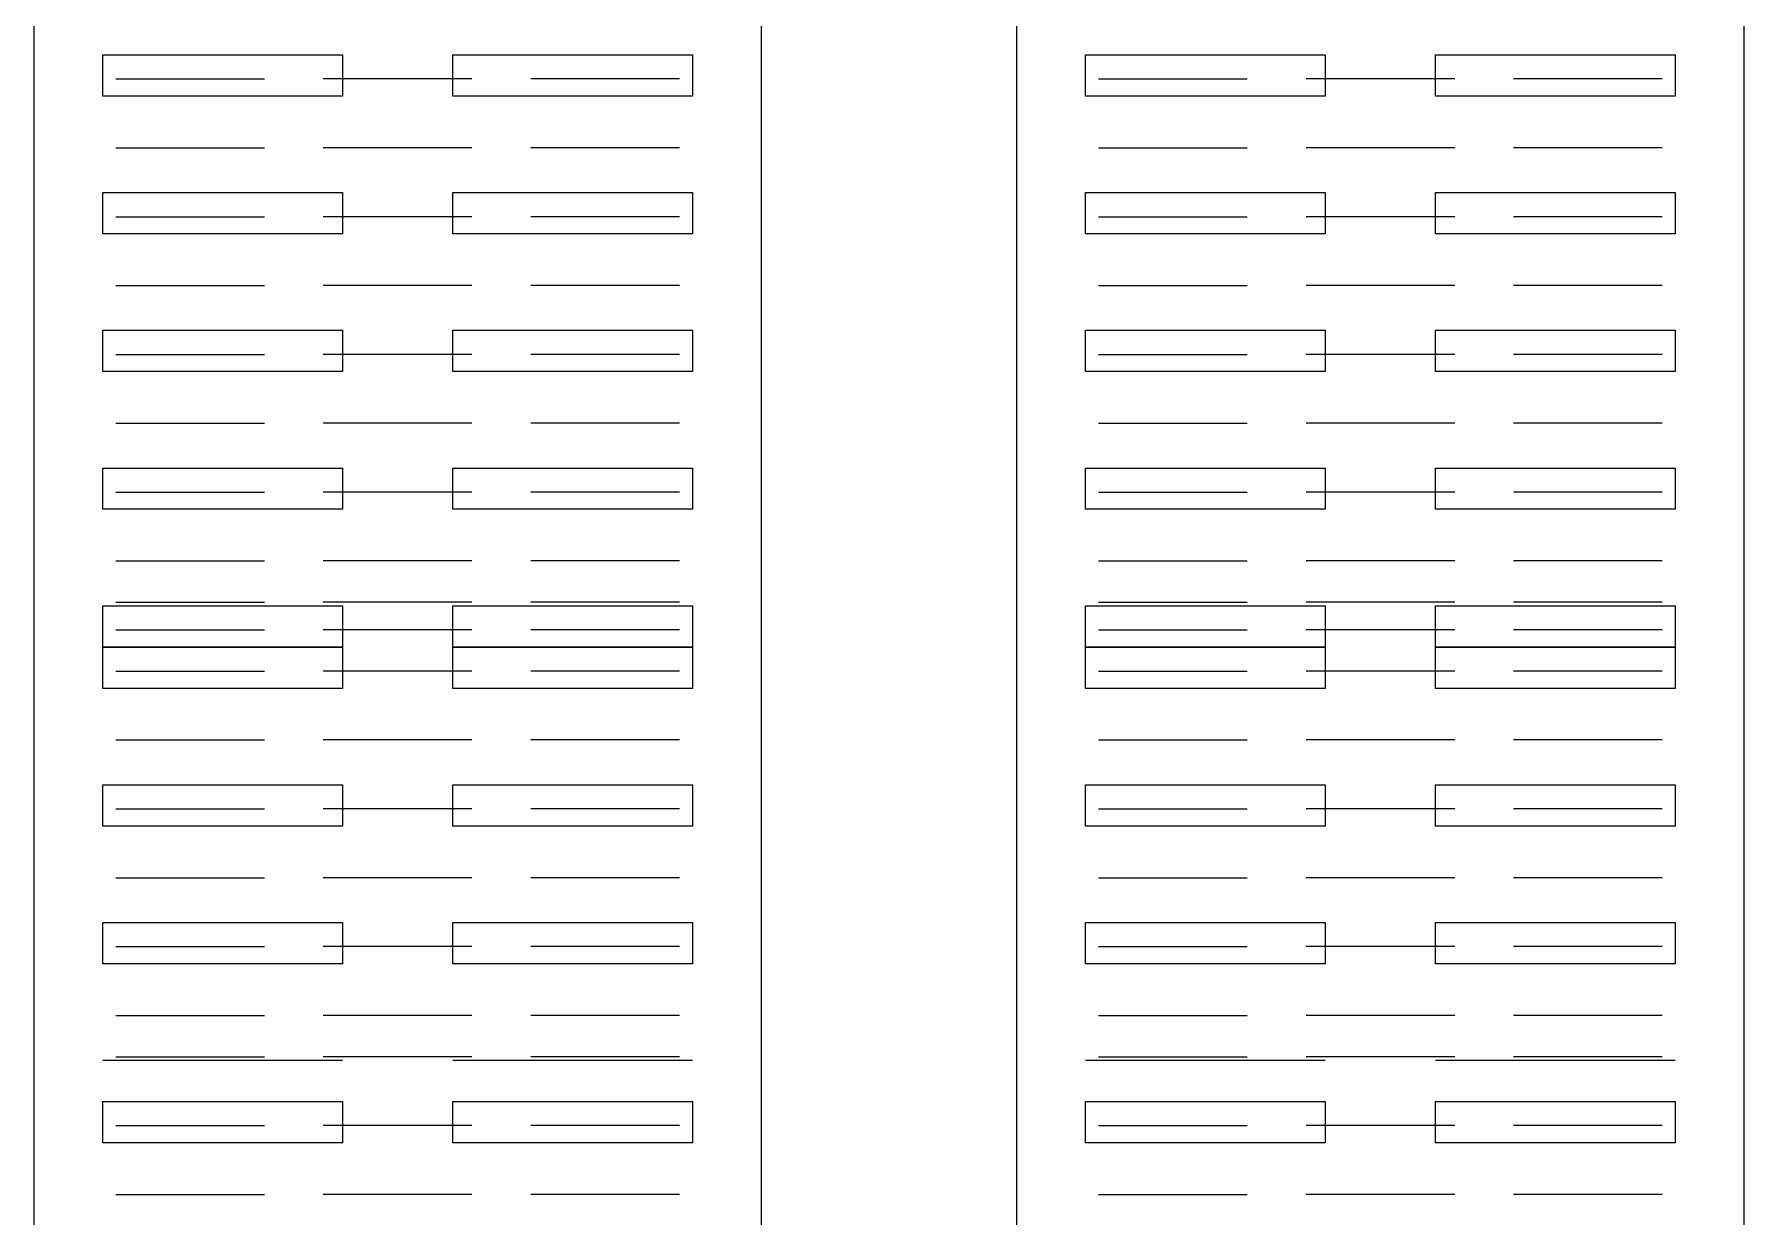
# Model space of a CAD drawing. Header units: millimetres. Extents: x 7703 to 14147, y -5820 to 95.
# Drawn here: x 12397.4 to 12521.6, y -3275.3 to -3189.4 of the extents above; entities that cross this region are included whole.
import ezdxf

# ---------------------------------------------------------------- set-up
doc = ezdxf.new("R2010")
doc.units = ezdxf.units.MM
doc.linetypes.add('CONTINUA', pattern=[0])
for name, color, linetype in [('200-2D', 23, 'Continuous'), ('200-3D', 23, 'Continuous'), ('204-2D', 7, 'CONTINUA'), ('Kıtc-002 Çizgi', 7, 'Continuous'), ('NASC-3D', 4, 'Continuous')]:
    doc.layers.add(name, color=color, linetype=linetype)

# ---------------------------------------------------------------- blocks, each defined once
blk = doc.blocks.new('A$C6BF73351')
at = {"layer": '200-2D', "color": 31}
for p, q in [((3.6, 2.5), (3.6, 221)), ((3.6, 2.5), (3.6, 221)), ((3.6, 2.5, 48), (3.6, 221, 48)), ((3.6, 2.5, 96), (3.6, 221, 96)), ((3.6, 2.5, 144), (3.6, 221, 144)), ((56.4, 221), (56.4, 2.5)), ((56.4, 221), (56.4, 2.5)), ((56.4, 221, 48), (56.4, 2.5, 48)), ((56.4, 221, 96), (56.4, 2.5, 96)), ((56.4, 221, 144), (56.4, 2.5, 144))]:
    blk.add_line(p, q, dxfattribs=at)
at = {"layer": '200-3D', "color": 31}
for p, q in [((3.6, 2.5, 17), (3.6, 221, 17)), ((3.6, 2.5, 17), (3.6, 221, 17)), ((3.6, 2.5, 65), (3.6, 221, 65)), ((3.6, 2.5, 113), (3.6, 221, 113)), ((3.6, 2.5, 161), (3.6, 221, 161)), ((56.4, 221, 17), (56.4, 2.5, 17)), ((56.4, 221, 17), (56.4, 2.5, 17)), ((56.4, 221, 65), (56.4, 2.5, 65)), ((56.4, 221, 113), (56.4, 2.5, 113)), ((56.4, 221, 161), (56.4, 2.5, 161)), ((8.59, 128.75, 21), (26, 128.75, 21)), ((8.59, 125.75, 21), (8.59, 128.75, 21)), ((8.59, 128.75, 21), (26, 128.75, 21)), ((8.59, 125.75, 21), (8.59, 128.75, 21)), ((8.59, 128.75, 69), (26, 128.75, 69)), ((8.59, 125.75, 69), (8.59, 128.75, 69)), ((8.59, 128.75, 117), (26, 128.75, 117)), ((8.59, 125.75, 117), (8.59, 128.75, 117)), ((8.59, 128.75, 165), (26, 128.75, 165)), ((8.59, 125.75, 165), (8.59, 128.75, 165)), ((26, 128.75, 21), (26, 125.75, 21)), ((26, 128.75, 21), (26, 125.75, 21)), ((26, 128.75, 69), (26, 125.75, 69)), ((26, 128.75, 117), (26, 125.75, 117)), ((26, 128.75, 165), (26, 125.75, 165)), ((34, 128.75, 21), (51.41, 128.75, 21)), ((34, 125.75, 21), (34, 128.75, 21)), ((34, 128.75, 21), (51.41, 128.75, 21)), ((34, 125.75, 21), (34, 128.75, 21)), ((34, 128.75, 69), (51.41, 128.75, 69)), ((34, 125.75, 69), (34, 128.75, 69)), ((34, 128.75, 117), (51.41, 128.75, 117)), ((34, 125.75, 117), (34, 128.75, 117)), ((34, 128.75, 165), (51.41, 128.75, 165)), ((34, 125.75, 165), (34, 128.75, 165)), ((51.41, 128.75, 21), (51.41, 125.75, 21)), ((51.41, 128.75, 21), (51.41, 125.75, 21)), ((51.41, 128.75, 69), (51.41, 125.75, 69)), ((51.41, 128.75, 117), (51.41, 125.75, 117)), ((51.41, 128.75, 165), (51.41, 125.75, 165)), ((26, 125.75, 21), (8.59, 125.75, 21)), ((26, 125.75, 21), (8.59, 125.75, 21)), ((26, 125.75, 69), (8.59, 125.75, 69)), ((26, 125.75, 117), (8.59, 125.75, 117)), ((26, 125.75, 165), (8.59, 125.75, 165)), ((51.41, 125.75, 21), (34, 125.75, 21)), ((51.41, 125.75, 21), (34, 125.75, 21)), ((51.41, 125.75, 69), (34, 125.75, 69)), ((51.41, 125.75, 117), (34, 125.75, 117)), ((51.41, 125.75, 165), (34, 125.75, 165)), ((8.59, 118.75, 21), (26, 118.75, 21)), ((8.59, 115.75, 21), (8.59, 118.75, 21)), ((8.59, 118.75, 21), (26, 118.75, 21)), ((8.59, 115.75, 21), (8.59, 118.75, 21)), ((8.59, 118.75, 69), (26, 118.75, 69)), ((8.59, 115.75, 69), (8.59, 118.75, 69)), ((8.59, 118.75, 117), (26, 118.75, 117)), ((8.59, 115.75, 117), (8.59, 118.75, 117)), ((8.59, 118.75, 165), (26, 118.75, 165)), ((8.59, 115.75, 165), (8.59, 118.75, 165)), ((26, 118.75, 21), (26, 115.75, 21)), ((26, 118.75, 21), (26, 115.75, 21)), ((26, 118.75, 69), (26, 115.75, 69)), ((26, 118.75, 117), (26, 115.75, 117)), ((26, 118.75, 165), (26, 115.75, 165)), ((34, 118.75, 21), (51.41, 118.75, 21)), ((34, 115.75, 21), (34, 118.75, 21)), ((34, 118.75, 21), (51.41, 118.75, 21)), ((34, 115.75, 21), (34, 118.75, 21)), ((34, 118.75, 69), (51.41, 118.75, 69)), ((34, 115.75, 69), (34, 118.75, 69)), ((34, 118.75, 117), (51.41, 118.75, 117)), ((34, 115.75, 117), (34, 118.75, 117)), ((34, 118.75, 165), (51.41, 118.75, 165)), ((34, 115.75, 165), (34, 118.75, 165)), ((51.41, 118.75, 21), (51.41, 115.75, 21)), ((51.41, 118.75, 21), (51.41, 115.75, 21)), ((51.41, 118.75, 69), (51.41, 115.75, 69)), ((51.41, 118.75, 117), (51.41, 115.75, 117)), ((51.41, 118.75, 165), (51.41, 115.75, 165)), ((26, 115.75, 21), (8.59, 115.75, 21)), ((26, 115.75, 21), (8.59, 115.75, 21)), ((26, 115.75, 69), (8.59, 115.75, 69)), ((26, 115.75, 117), (8.59, 115.75, 117)), ((26, 115.75, 165), (8.59, 115.75, 165)), ((51.41, 115.75, 21), (34, 115.75, 21)), ((51.41, 115.75, 21), (34, 115.75, 21)), ((51.41, 115.75, 69), (34, 115.75, 69)), ((51.41, 115.75, 117), (34, 115.75, 117)), ((51.41, 115.75, 165), (34, 115.75, 165)), ((8.59, 108.75, 21), (26, 108.75, 21)), ((8.59, 105.75, 21), (8.59, 108.75, 21)), ((8.59, 108.75, 21), (26, 108.75, 21)), ((8.59, 105.75, 21), (8.59, 108.75, 21)), ((8.59, 108.75, 69), (26, 108.75, 69)), ((8.59, 105.75, 69), (8.59, 108.75, 69)), ((8.59, 108.75, 117), (26, 108.75, 117)), ((8.59, 105.75, 117), (8.59, 108.75, 117)), ((8.59, 108.75, 165), (26, 108.75, 165)), ((8.59, 105.75, 165), (8.59, 108.75, 165)), ((26, 108.75, 21), (26, 105.75, 21)), ((26, 108.75, 21), (26, 105.75, 21)), ((26, 108.75, 69), (26, 105.75, 69)), ((26, 108.75, 117), (26, 105.75, 117)), ((26, 108.75, 165), (26, 105.75, 165)), ((34, 108.75, 21), (51.41, 108.75, 21)), ((34, 105.75, 21), (34, 108.75, 21)), ((34, 108.75, 21), (51.41, 108.75, 21)), ((34, 105.75, 21), (34, 108.75, 21)), ((34, 108.75, 69), (51.41, 108.75, 69)), ((34, 105.75, 69), (34, 108.75, 69)), ((34, 108.75, 117), (51.41, 108.75, 117)), ((34, 105.75, 117), (34, 108.75, 117)), ((34, 108.75, 165), (51.41, 108.75, 165)), ((34, 105.75, 165), (34, 108.75, 165)), ((51.41, 108.75, 21), (51.41, 105.75, 21)), ((51.41, 108.75, 21), (51.41, 105.75, 21)), ((51.41, 108.75, 69), (51.41, 105.75, 69)), ((51.41, 108.75, 117), (51.41, 105.75, 117)), ((51.41, 108.75, 165), (51.41, 105.75, 165)), ((26, 105.75, 21), (8.59, 105.75, 21)), ((26, 105.75, 21), (8.59, 105.75, 21)), ((26, 105.75, 69), (8.59, 105.75, 69)), ((26, 105.75, 117), (8.59, 105.75, 117)), ((26, 105.75, 165), (8.59, 105.75, 165)), ((51.41, 105.75, 21), (34, 105.75, 21)), ((51.41, 105.75, 21), (34, 105.75, 21)), ((51.41, 105.75, 69), (34, 105.75, 69)), ((51.41, 105.75, 117), (34, 105.75, 117)), ((51.41, 105.75, 165), (34, 105.75, 165)), ((8.59, 98.75, 21), (26, 98.75, 21)), ((8.59, 95.75, 21), (8.59, 98.75, 21)), ((8.59, 98.75, 21), (26, 98.75, 21)), ((8.59, 95.75, 21), (8.59, 98.75, 21)), ((8.59, 98.75, 69), (26, 98.75, 69)), ((8.59, 95.75, 69), (8.59, 98.75, 69)), ((8.59, 98.75, 117), (26, 98.75, 117)), ((8.59, 95.75, 117), (8.59, 98.75, 117)), ((8.59, 98.75, 165), (26, 98.75, 165)), ((8.59, 95.75, 165), (8.59, 98.75, 165)), ((26, 98.75, 21), (26, 95.75, 21)), ((26, 98.75, 21), (26, 95.75, 21)), ((26, 98.75, 69), (26, 95.75, 69)), ((26, 98.75, 117), (26, 95.75, 117)), ((26, 98.75, 165), (26, 95.75, 165)), ((34, 98.75, 21), (51.41, 98.75, 21)), ((34, 95.75, 21), (34, 98.75, 21)), ((34, 98.75, 21), (51.41, 98.75, 21)), ((34, 95.75, 21), (34, 98.75, 21)), ((34, 98.75, 69), (51.41, 98.75, 69)), ((34, 95.75, 69), (34, 98.75, 69)), ((34, 98.75, 117), (51.41, 98.75, 117)), ((34, 95.75, 117), (34, 98.75, 117)), ((34, 98.75, 165), (51.41, 98.75, 165)), ((34, 95.75, 165), (34, 98.75, 165)), ((51.41, 98.75, 21), (51.41, 95.75, 21)), ((51.41, 98.75, 21), (51.41, 95.75, 21)), ((51.41, 98.75, 69), (51.41, 95.75, 69)), ((51.41, 98.75, 117), (51.41, 95.75, 117)), ((51.41, 98.75, 165), (51.41, 95.75, 165)), ((26, 95.75, 21), (8.59, 95.75, 21)), ((26, 95.75, 21), (8.59, 95.75, 21)), ((26, 95.75, 69), (8.59, 95.75, 69)), ((26, 95.75, 117), (8.59, 95.75, 117)), ((26, 95.75, 165), (8.59, 95.75, 165)), ((51.41, 95.75, 21), (34, 95.75, 21)), ((51.41, 95.75, 21), (34, 95.75, 21)), ((51.41, 95.75, 69), (34, 95.75, 69)), ((51.41, 95.75, 117), (34, 95.75, 117)), ((51.41, 95.75, 165), (34, 95.75, 165)), ((8.59, 88.75, 21), (26, 88.75, 21)), ((8.59, 85.75, 21), (8.59, 88.75, 21)), ((8.59, 88.75, 21), (26, 88.75, 21)), ((8.59, 85.75, 21), (8.59, 88.75, 21)), ((8.59, 88.75, 69), (26, 88.75, 69)), ((8.59, 85.75, 69), (8.59, 88.75, 69)), ((8.59, 88.75, 117), (26, 88.75, 117)), ((8.59, 85.75, 117), (8.59, 88.75, 117)), ((8.59, 88.75, 165), (26, 88.75, 165)), ((8.59, 85.75, 165), (8.59, 88.75, 165)), ((26, 88.75, 21), (26, 85.75, 21)), ((26, 88.75, 21), (26, 85.75, 21)), ((26, 88.75, 69), (26, 85.75, 69)), ((26, 88.75, 117), (26, 85.75, 117)), ((26, 88.75, 165), (26, 85.75, 165)), ((34, 88.75, 21), (51.41, 88.75, 21)), ((34, 85.75, 21), (34, 88.75, 21)), ((34, 88.75, 21), (51.41, 88.75, 21)), ((34, 85.75, 21), (34, 88.75, 21)), ((34, 88.75, 69), (51.41, 88.75, 69)), ((34, 85.75, 69), (34, 88.75, 69)), ((34, 88.75, 117), (51.41, 88.75, 117)), ((34, 85.75, 117), (34, 88.75, 117)), ((34, 88.75, 165), (51.41, 88.75, 165)), ((34, 85.75, 165), (34, 88.75, 165)), ((51.41, 88.75, 21), (51.41, 85.75, 21)), ((51.41, 88.75, 21), (51.41, 85.75, 21)), ((51.41, 88.75, 69), (51.41, 85.75, 69)), ((51.41, 88.75, 117), (51.41, 85.75, 117)), ((51.41, 88.75, 165), (51.41, 85.75, 165)), ((8.59, 85.75, 21), (26, 85.75, 21)), ((8.59, 82.75, 21), (8.59, 85.75, 21)), ((8.59, 85.75, 21), (26, 85.75, 21)), ((8.59, 82.75, 21), (8.59, 85.75, 21)), ((8.59, 85.75, 69), (26, 85.75, 69)), ((8.59, 82.75, 69), (8.59, 85.75, 69)), ((8.59, 85.75, 117), (26, 85.75, 117)), ((8.59, 82.75, 117), (8.59, 85.75, 117)), ((8.59, 85.75, 165), (26, 85.75, 165)), ((8.59, 82.75, 165), (8.59, 85.75, 165)), ((26, 85.75, 21), (8.59, 85.75, 21)), ((26, 85.75, 21), (8.59, 85.75, 21)), ((26, 85.75, 69), (8.59, 85.75, 69)), ((26, 85.75, 117), (8.59, 85.75, 117)), ((26, 85.75, 165), (8.59, 85.75, 165)), ((26, 85.75, 21), (26, 82.75, 21)), ((26, 85.75, 21), (26, 82.75, 21)), ((26, 85.75, 69), (26, 82.75, 69)), ((26, 85.75, 117), (26, 82.75, 117)), ((26, 85.75, 165), (26, 82.75, 165)), ((34, 85.75, 21), (51.41, 85.75, 21)), ((34, 82.75, 21), (34, 85.75, 21)), ((34, 85.75, 21), (51.41, 85.75, 21)), ((34, 82.75, 21), (34, 85.75, 21)), ((34, 85.75, 69), (51.41, 85.75, 69)), ((34, 82.75, 69), (34, 85.75, 69)), ((34, 85.75, 117), (51.41, 85.75, 117)), ((34, 82.75, 117), (34, 85.75, 117)), ((34, 85.75, 165), (51.41, 85.75, 165)), ((34, 82.75, 165), (34, 85.75, 165)), ((51.41, 85.75, 21), (34, 85.75, 21)), ((51.41, 85.75, 21), (34, 85.75, 21)), ((51.41, 85.75, 69), (34, 85.75, 69)), ((51.41, 85.75, 117), (34, 85.75, 117)), ((51.41, 85.75, 165), (34, 85.75, 165)), ((51.41, 85.75, 21), (51.41, 82.75, 21)), ((51.41, 85.75, 21), (51.41, 82.75, 21)), ((51.41, 85.75, 69), (51.41, 82.75, 69)), ((51.41, 85.75, 117), (51.41, 82.75, 117)), ((51.41, 85.75, 165), (51.41, 82.75, 165)), ((26, 82.75, 21), (8.59, 82.75, 21)), ((26, 82.75, 21), (8.59, 82.75, 21)), ((26, 82.75, 69), (8.59, 82.75, 69)), ((26, 82.75, 117), (8.59, 82.75, 117)), ((26, 82.75, 165), (8.59, 82.75, 165)), ((51.41, 82.75, 21), (34, 82.75, 21)), ((51.41, 82.75, 21), (34, 82.75, 21)), ((51.41, 82.75, 69), (34, 82.75, 69)), ((51.41, 82.75, 117), (34, 82.75, 117)), ((51.41, 82.75, 165), (34, 82.75, 165)), ((8.59, 75.75, 21), (26, 75.75, 21)), ((8.59, 72.75, 21), (8.59, 75.75, 21)), ((8.59, 75.75, 21), (26, 75.75, 21)), ((8.59, 72.75, 21), (8.59, 75.75, 21)), ((8.59, 75.75, 69), (26, 75.75, 69)), ((8.59, 72.75, 69), (8.59, 75.75, 69)), ((8.59, 75.75, 117), (26, 75.75, 117)), ((8.59, 72.75, 117), (8.59, 75.75, 117)), ((8.59, 75.75, 165), (26, 75.75, 165)), ((8.59, 72.75, 165), (8.59, 75.75, 165)), ((26, 75.75, 21), (26, 72.75, 21)), ((26, 75.75, 21), (26, 72.75, 21)), ((26, 75.75, 69), (26, 72.75, 69)), ((26, 75.75, 117), (26, 72.75, 117)), ((26, 75.75, 165), (26, 72.75, 165)), ((34, 75.75, 21), (51.41, 75.75, 21)), ((34, 72.75, 21), (34, 75.75, 21)), ((34, 75.75, 21), (51.41, 75.75, 21)), ((34, 72.75, 21), (34, 75.75, 21)), ((34, 75.75, 69), (51.41, 75.75, 69)), ((34, 72.75, 69), (34, 75.75, 69)), ((34, 75.75, 117), (51.41, 75.75, 117)), ((34, 72.75, 117), (34, 75.75, 117)), ((34, 75.75, 165), (51.41, 75.75, 165)), ((34, 72.75, 165), (34, 75.75, 165)), ((51.41, 75.75, 21), (51.41, 72.75, 21)), ((51.41, 75.75, 21), (51.41, 72.75, 21)), ((51.41, 75.75, 69), (51.41, 72.75, 69)), ((51.41, 75.75, 117), (51.41, 72.75, 117)), ((51.41, 75.75, 165), (51.41, 72.75, 165)), ((26, 72.75, 21), (8.59, 72.75, 21)), ((26, 72.75, 21), (8.59, 72.75, 21)), ((26, 72.75, 69), (8.59, 72.75, 69)), ((26, 72.75, 117), (8.59, 72.75, 117)), ((26, 72.75, 165), (8.59, 72.75, 165)), ((51.41, 72.75, 21), (34, 72.75, 21)), ((51.41, 72.75, 21), (34, 72.75, 21)), ((51.41, 72.75, 69), (34, 72.75, 69)), ((51.41, 72.75, 117), (34, 72.75, 117)), ((51.41, 72.75, 165), (34, 72.75, 165)), ((8.59, 65.75, 21), (26, 65.75, 21)), ((8.59, 62.75, 21), (8.59, 65.75, 21)), ((8.59, 65.75, 21), (26, 65.75, 21)), ((8.59, 62.75, 21), (8.59, 65.75, 21)), ((8.59, 65.75, 69), (26, 65.75, 69)), ((8.59, 62.75, 69), (8.59, 65.75, 69)), ((8.59, 65.75, 117), (26, 65.75, 117)), ((8.59, 62.75, 117), (8.59, 65.75, 117)), ((8.59, 65.75, 165), (26, 65.75, 165)), ((8.59, 62.75, 165), (8.59, 65.75, 165)), ((26, 65.75, 21), (26, 62.75, 21)), ((26, 65.75, 21), (26, 62.75, 21)), ((26, 65.75, 69), (26, 62.75, 69)), ((26, 65.75, 117), (26, 62.75, 117)), ((26, 65.75, 165), (26, 62.75, 165)), ((34, 65.75, 21), (51.41, 65.75, 21)), ((34, 62.75, 21), (34, 65.75, 21)), ((34, 65.75, 21), (51.41, 65.75, 21)), ((34, 62.75, 21), (34, 65.75, 21)), ((34, 65.75, 69), (51.41, 65.75, 69)), ((34, 62.75, 69), (34, 65.75, 69)), ((34, 65.75, 117), (51.41, 65.75, 117)), ((34, 62.75, 117), (34, 65.75, 117)), ((34, 65.75, 165), (51.41, 65.75, 165)), ((34, 62.75, 165), (34, 65.75, 165)), ((51.41, 65.75, 21), (51.41, 62.75, 21)), ((51.41, 65.75, 21), (51.41, 62.75, 21)), ((51.41, 65.75, 69), (51.41, 62.75, 69)), ((51.41, 65.75, 117), (51.41, 62.75, 117)), ((51.41, 65.75, 165), (51.41, 62.75, 165)), ((26, 62.75, 21), (8.59, 62.75, 21)), ((26, 62.75, 21), (8.59, 62.75, 21)), ((26, 62.75, 69), (8.59, 62.75, 69)), ((26, 62.75, 117), (8.59, 62.75, 117)), ((26, 62.75, 165), (8.59, 62.75, 165)), ((51.41, 62.75, 21), (34, 62.75, 21)), ((51.41, 62.75, 21), (34, 62.75, 21)), ((51.41, 62.75, 69), (34, 62.75, 69)), ((51.41, 62.75, 117), (34, 62.75, 117)), ((51.41, 62.75, 165), (34, 62.75, 165)), ((8.59, 55.75, 21), (26, 55.75, 21)), ((8.59, 55.75, 21), (26, 55.75, 21)), ((8.59, 55.75, 69), (26, 55.75, 69)), ((8.59, 55.75, 117), (26, 55.75, 117)), ((8.59, 55.75, 165), (26, 55.75, 165)), ((34, 55.75, 21), (51.41, 55.75, 21)), ((34, 55.75, 21), (51.41, 55.75, 21)), ((34, 55.75, 69), (51.41, 55.75, 69)), ((34, 55.75, 117), (51.41, 55.75, 117)), ((34, 55.75, 165), (51.41, 55.75, 165)), ((8.59, 52.75, 21), (26, 52.75, 21)), ((8.59, 49.75, 21), (8.59, 52.75, 21)), ((8.59, 52.75, 21), (26, 52.75, 21)), ((8.59, 49.75, 21), (8.59, 52.75, 21)), ((8.59, 52.75, 69), (26, 52.75, 69)), ((8.59, 49.75, 69), (8.59, 52.75, 69)), ((8.59, 52.75, 117), (26, 52.75, 117)), ((8.59, 49.75, 117), (8.59, 52.75, 117)), ((8.59, 52.75, 165), (26, 52.75, 165)), ((8.59, 49.75, 165), (8.59, 52.75, 165)), ((26, 52.75, 21), (26, 49.75, 21)), ((26, 52.75, 21), (26, 49.75, 21)), ((26, 52.75, 69), (26, 49.75, 69)), ((26, 52.75, 117), (26, 49.75, 117)), ((26, 52.75, 165), (26, 49.75, 165)), ((34, 52.75, 21), (51.41, 52.75, 21)), ((34, 49.75, 21), (34, 52.75, 21)), ((34, 52.75, 21), (51.41, 52.75, 21)), ((34, 49.75, 21), (34, 52.75, 21)), ((34, 52.75, 69), (51.41, 52.75, 69)), ((34, 49.75, 69), (34, 52.75, 69)), ((34, 52.75, 117), (51.41, 52.75, 117)), ((34, 49.75, 117), (34, 52.75, 117)), ((34, 52.75, 165), (51.41, 52.75, 165)), ((34, 49.75, 165), (34, 52.75, 165)), ((51.41, 52.75, 21), (51.41, 49.75, 21)), ((51.41, 52.75, 21), (51.41, 49.75, 21)), ((51.41, 52.75, 69), (51.41, 49.75, 69)), ((51.41, 52.75, 117), (51.41, 49.75, 117)), ((51.41, 52.75, 165), (51.41, 49.75, 165)), ((26, 49.75, 21), (8.59, 49.75, 21)), ((26, 49.75, 21), (8.59, 49.75, 21)), ((26, 49.75, 69), (8.59, 49.75, 69)), ((26, 49.75, 117), (8.59, 49.75, 117)), ((26, 49.75, 165), (8.59, 49.75, 165)), ((51.41, 49.75, 21), (34, 49.75, 21)), ((51.41, 49.75, 21), (34, 49.75, 21)), ((51.41, 49.75, 69), (34, 49.75, 69)), ((51.41, 49.75, 117), (34, 49.75, 117)), ((51.41, 49.75, 165), (34, 49.75, 165))]:
    blk.add_line(p, q, dxfattribs=at)
at = {"layer": '204-2D', "color": 31}
for p, q in [((9.53, 127), (20.33, 127)), ((9.53, 127), (20.33, 127)), ((9.53, 127, 48), (20.33, 127, 48)), ((9.53, 127, 96), (20.33, 127, 96)), ((9.53, 127, 144), (20.33, 127, 144)), ((35.4, 127), (24.6, 127)), ((35.4, 127), (24.6, 127)), ((35.4, 127, 48), (24.6, 127, 48)), ((35.4, 127, 96), (24.6, 127, 96)), ((35.4, 127, 144), (24.6, 127, 144)), ((50.47, 127), (39.67, 127)), ((50.47, 127), (39.67, 127)), ((50.47, 127, 48), (39.67, 127, 48)), ((50.47, 127, 96), (39.67, 127, 96)), ((50.47, 127, 144), (39.67, 127, 144)), ((9.53, 122), (20.33, 122)), ((9.53, 122), (20.33, 122)), ((9.53, 122, 48), (20.33, 122, 48)), ((9.53, 122, 96), (20.33, 122, 96)), ((9.53, 122, 144), (20.33, 122, 144)), ((35.4, 122), (24.6, 122)), ((35.4, 122), (24.6, 122)), ((35.4, 122, 48), (24.6, 122, 48)), ((35.4, 122, 96), (24.6, 122, 96)), ((35.4, 122, 144), (24.6, 122, 144)), ((50.47, 122), (39.67, 122)), ((50.47, 122), (39.67, 122)), ((50.47, 122, 48), (39.67, 122, 48)), ((50.47, 122, 96), (39.67, 122, 96)), ((50.47, 122, 144), (39.67, 122, 144)), ((9.53, 117), (20.33, 117)), ((9.53, 117), (20.33, 117)), ((9.53, 117, 48), (20.33, 117, 48)), ((9.53, 117, 96), (20.33, 117, 96)), ((9.53, 117, 144), (20.33, 117, 144)), ((35.4, 117), (24.6, 117)), ((35.4, 117), (24.6, 117)), ((35.4, 117, 48), (24.6, 117, 48)), ((35.4, 117, 96), (24.6, 117, 96)), ((35.4, 117, 144), (24.6, 117, 144)), ((50.47, 117), (39.67, 117)), ((50.47, 117), (39.67, 117)), ((50.47, 117, 48), (39.67, 117, 48)), ((50.47, 117, 96), (39.67, 117, 96)), ((50.47, 117, 144), (39.67, 117, 144)), ((9.53, 112), (20.33, 112)), ((9.53, 112), (20.33, 112)), ((9.53, 112, 48), (20.33, 112, 48)), ((9.53, 112, 96), (20.33, 112, 96)), ((9.53, 112, 144), (20.33, 112, 144)), ((35.4, 112), (24.6, 112)), ((35.4, 112), (24.6, 112)), ((35.4, 112, 48), (24.6, 112, 48)), ((35.4, 112, 96), (24.6, 112, 96)), ((35.4, 112, 144), (24.6, 112, 144)), ((50.47, 112), (39.67, 112)), ((50.47, 112), (39.67, 112)), ((50.47, 112, 48), (39.67, 112, 48)), ((50.47, 112, 96), (39.67, 112, 96)), ((50.47, 112, 144), (39.67, 112, 144)), ((9.53, 107), (20.33, 107)), ((9.53, 107), (20.33, 107)), ((9.53, 107, 48), (20.33, 107, 48)), ((9.53, 107, 96), (20.33, 107, 96)), ((9.53, 107, 144), (20.33, 107, 144)), ((35.4, 107), (24.6, 107)), ((35.4, 107), (24.6, 107)), ((35.4, 107, 48), (24.6, 107, 48)), ((35.4, 107, 96), (24.6, 107, 96)), ((35.4, 107, 144), (24.6, 107, 144)), ((50.47, 107), (39.67, 107)), ((50.47, 107), (39.67, 107)), ((50.47, 107, 48), (39.67, 107, 48)), ((50.47, 107, 96), (39.67, 107, 96)), ((50.47, 107, 144), (39.67, 107, 144)), ((9.53, 102), (20.33, 102)), ((9.53, 102), (20.33, 102)), ((9.53, 102, 48), (20.33, 102, 48)), ((9.53, 102, 96), (20.33, 102, 96)), ((9.53, 102, 144), (20.33, 102, 144)), ((35.4, 102), (24.6, 102)), ((35.4, 102), (24.6, 102)), ((35.4, 102, 48), (24.6, 102, 48)), ((35.4, 102, 96), (24.6, 102, 96)), ((35.4, 102, 144), (24.6, 102, 144)), ((50.47, 102), (39.67, 102)), ((50.47, 102), (39.67, 102)), ((50.47, 102, 48), (39.67, 102, 48)), ((50.47, 102, 96), (39.67, 102, 96)), ((50.47, 102, 144), (39.67, 102, 144)), ((9.53, 97), (20.33, 97)), ((9.53, 97), (20.33, 97)), ((9.53, 97, 48), (20.33, 97, 48)), ((9.53, 97, 96), (20.33, 97, 96)), ((9.53, 97, 144), (20.33, 97, 144)), ((35.4, 97), (24.6, 97)), ((35.4, 97), (24.6, 97)), ((35.4, 97, 48), (24.6, 97, 48)), ((35.4, 97, 96), (24.6, 97, 96)), ((35.4, 97, 144), (24.6, 97, 144)), ((50.47, 97), (39.67, 97)), ((50.47, 97), (39.67, 97)), ((50.47, 97, 48), (39.67, 97, 48)), ((50.47, 97, 96), (39.67, 97, 96)), ((50.47, 97, 144), (39.67, 97, 144)), ((9.53, 92), (20.33, 92)), ((9.53, 92), (20.33, 92)), ((9.53, 92, 48), (20.33, 92, 48)), ((9.53, 92, 96), (20.33, 92, 96)), ((9.53, 92, 144), (20.33, 92, 144)), ((35.4, 92), (24.6, 92)), ((35.4, 92), (24.6, 92)), ((35.4, 92, 48), (24.6, 92, 48)), ((35.4, 92, 96), (24.6, 92, 96)), ((35.4, 92, 144), (24.6, 92, 144)), ((50.47, 92), (39.67, 92)), ((50.47, 92), (39.67, 92)), ((50.47, 92, 48), (39.67, 92, 48)), ((50.47, 92, 96), (39.67, 92, 96)), ((50.47, 92, 144), (39.67, 92, 144)), ((9.53, 89), (20.33, 89)), ((9.53, 89), (20.33, 89)), ((9.53, 89, 48), (20.33, 89, 48)), ((9.53, 89, 96), (20.33, 89, 96)), ((9.53, 89, 144), (20.33, 89, 144)), ((35.4, 89), (24.6, 89)), ((35.4, 89), (24.6, 89)), ((35.4, 89, 48), (24.6, 89, 48)), ((35.4, 89, 96), (24.6, 89, 96)), ((35.4, 89, 144), (24.6, 89, 144)), ((50.47, 89), (39.67, 89)), ((50.47, 89), (39.67, 89)), ((50.47, 89, 48), (39.67, 89, 48)), ((50.47, 89, 96), (39.67, 89, 96)), ((50.47, 89, 144), (39.67, 89, 144)), ((9.53, 87), (20.33, 87)), ((9.53, 87), (20.33, 87)), ((9.53, 87, 48), (20.33, 87, 48)), ((9.53, 87, 96), (20.33, 87, 96)), ((9.53, 87, 144), (20.33, 87, 144)), ((35.4, 87), (24.6, 87)), ((35.4, 87), (24.6, 87)), ((35.4, 87, 48), (24.6, 87, 48)), ((35.4, 87, 96), (24.6, 87, 96)), ((35.4, 87, 144), (24.6, 87, 144)), ((50.47, 87), (39.67, 87)), ((50.47, 87), (39.67, 87)), ((50.47, 87, 48), (39.67, 87, 48)), ((50.47, 87, 96), (39.67, 87, 96)), ((50.47, 87, 144), (39.67, 87, 144)), ((9.53, 84), (20.33, 84)), ((9.53, 84), (20.33, 84)), ((9.53, 84, 48), (20.33, 84, 48)), ((9.53, 84, 96), (20.33, 84, 96)), ((9.53, 84, 144), (20.33, 84, 144)), ((35.4, 84), (24.6, 84)), ((35.4, 84), (24.6, 84)), ((35.4, 84, 48), (24.6, 84, 48)), ((35.4, 84, 96), (24.6, 84, 96)), ((35.4, 84, 144), (24.6, 84, 144)), ((50.47, 84), (39.67, 84)), ((50.47, 84), (39.67, 84)), ((50.47, 84, 48), (39.67, 84, 48)), ((50.47, 84, 96), (39.67, 84, 96)), ((50.47, 84, 144), (39.67, 84, 144)), ((9.53, 79), (20.33, 79)), ((9.53, 79), (20.33, 79)), ((9.53, 79, 48), (20.33, 79, 48)), ((9.53, 79, 96), (20.33, 79, 96)), ((9.53, 79, 144), (20.33, 79, 144)), ((35.4, 79), (24.6, 79)), ((35.4, 79), (24.6, 79)), ((35.4, 79, 48), (24.6, 79, 48)), ((35.4, 79, 96), (24.6, 79, 96)), ((35.4, 79, 144), (24.6, 79, 144)), ((50.47, 79), (39.67, 79)), ((50.47, 79), (39.67, 79)), ((50.47, 79, 48), (39.67, 79, 48)), ((50.47, 79, 96), (39.67, 79, 96)), ((50.47, 79, 144), (39.67, 79, 144)), ((9.53, 74), (20.33, 74)), ((9.53, 74), (20.33, 74)), ((9.53, 74, 48), (20.33, 74, 48)), ((9.53, 74, 96), (20.33, 74, 96)), ((9.53, 74, 144), (20.33, 74, 144)), ((35.4, 74), (24.6, 74)), ((35.4, 74), (24.6, 74)), ((35.4, 74, 48), (24.6, 74, 48)), ((35.4, 74, 96), (24.6, 74, 96)), ((35.4, 74, 144), (24.6, 74, 144)), ((50.47, 74), (39.67, 74)), ((50.47, 74), (39.67, 74)), ((50.47, 74, 48), (39.67, 74, 48)), ((50.47, 74, 96), (39.67, 74, 96)), ((50.47, 74, 144), (39.67, 74, 144)), ((9.53, 69), (20.33, 69)), ((9.53, 69), (20.33, 69)), ((9.53, 69, 48), (20.33, 69, 48)), ((9.53, 69, 96), (20.33, 69, 96)), ((9.53, 69, 144), (20.33, 69, 144)), ((35.4, 69), (24.6, 69)), ((35.4, 69), (24.6, 69)), ((35.4, 69, 48), (24.6, 69, 48)), ((35.4, 69, 96), (24.6, 69, 96)), ((35.4, 69, 144), (24.6, 69, 144)), ((50.47, 69), (39.67, 69)), ((50.47, 69), (39.67, 69)), ((50.47, 69, 48), (39.67, 69, 48)), ((50.47, 69, 96), (39.67, 69, 96)), ((50.47, 69, 144), (39.67, 69, 144)), ((9.53, 64), (20.33, 64)), ((9.53, 64), (20.33, 64)), ((9.53, 64, 48), (20.33, 64, 48)), ((9.53, 64, 96), (20.33, 64, 96)), ((9.53, 64, 144), (20.33, 64, 144)), ((35.4, 64), (24.6, 64)), ((35.4, 64), (24.6, 64)), ((35.4, 64, 48), (24.6, 64, 48)), ((35.4, 64, 96), (24.6, 64, 96)), ((35.4, 64, 144), (24.6, 64, 144)), ((50.47, 64), (39.67, 64)), ((50.47, 64), (39.67, 64)), ((50.47, 64, 48), (39.67, 64, 48)), ((50.47, 64, 96), (39.67, 64, 96)), ((50.47, 64, 144), (39.67, 64, 144)), ((9.53, 59), (20.33, 59)), ((9.53, 59), (20.33, 59)), ((9.53, 59, 48), (20.33, 59, 48)), ((9.53, 59, 96), (20.33, 59, 96)), ((9.53, 59, 144), (20.33, 59, 144)), ((35.4, 59), (24.6, 59)), ((35.4, 59), (24.6, 59)), ((35.4, 59, 48), (24.6, 59, 48)), ((35.4, 59, 96), (24.6, 59, 96)), ((35.4, 59, 144), (24.6, 59, 144)), ((50.47, 59), (39.67, 59)), ((50.47, 59), (39.67, 59)), ((50.47, 59, 48), (39.67, 59, 48)), ((50.47, 59, 96), (39.67, 59, 96)), ((50.47, 59, 144), (39.67, 59, 144)), ((9.53, 56), (20.33, 56)), ((9.53, 56), (20.33, 56)), ((9.53, 56, 48), (20.33, 56, 48)), ((9.53, 56, 96), (20.33, 56, 96)), ((9.53, 56, 144), (20.33, 56, 144)), ((35.4, 56), (24.6, 56)), ((35.4, 56), (24.6, 56)), ((35.4, 56, 48), (24.6, 56, 48)), ((35.4, 56, 96), (24.6, 56, 96)), ((35.4, 56, 144), (24.6, 56, 144)), ((50.47, 56), (39.67, 56)), ((50.47, 56), (39.67, 56)), ((50.47, 56, 48), (39.67, 56, 48)), ((50.47, 56, 96), (39.67, 56, 96)), ((50.47, 56, 144), (39.67, 56, 144)), ((9.53, 51), (20.33, 51)), ((9.53, 51), (20.33, 51)), ((9.53, 51, 48), (20.33, 51, 48)), ((9.53, 51, 96), (20.33, 51, 96)), ((9.53, 51, 144), (20.33, 51, 144)), ((35.4, 51), (24.6, 51)), ((35.4, 51), (24.6, 51)), ((35.4, 51, 48), (24.6, 51, 48)), ((35.4, 51, 96), (24.6, 51, 96)), ((35.4, 51, 144), (24.6, 51, 144)), ((50.47, 51), (39.67, 51)), ((50.47, 51), (39.67, 51)), ((50.47, 51, 48), (39.67, 51, 48)), ((50.47, 51, 96), (39.67, 51, 96)), ((50.47, 51, 144), (39.67, 51, 144)), ((9.53, 46), (20.33, 46)), ((9.53, 46), (20.33, 46)), ((9.53, 46, 48), (20.33, 46, 48)), ((9.53, 46, 96), (20.33, 46, 96)), ((9.53, 46, 144), (20.33, 46, 144)), ((35.4, 46), (24.6, 46)), ((35.4, 46), (24.6, 46)), ((35.4, 46, 48), (24.6, 46, 48)), ((35.4, 46, 96), (24.6, 46, 96)), ((35.4, 46, 144), (24.6, 46, 144)), ((50.47, 46), (39.67, 46)), ((50.47, 46), (39.67, 46)), ((50.47, 46, 48), (39.67, 46, 48)), ((50.47, 46, 96), (39.67, 46, 96)), ((50.47, 46, 144), (39.67, 46, 144))]:
    blk.add_line(p, q, dxfattribs=at)
at = {"layer": 'NASC-3D', "color": 31, "invisible_edges": 15}
for points in [[(8.59, 213.75, 21), (8.59, 9.75, 21), (3.6, 9.75, 21), (3.6, 213.75, 21)], [(8.59, 213.75, 21), (8.59, 9.75, 21), (3.6, 9.75, 21), (3.6, 213.75, 21)], [(8.59, 213.75, 69), (8.59, 9.75, 69), (3.6, 9.75, 69), (3.6, 213.75, 69)], [(8.59, 213.75, 117), (8.59, 9.75, 117), (3.6, 9.75, 117), (3.6, 213.75, 117)], [(8.59, 213.75, 165), (8.59, 9.75, 165), (3.6, 9.75, 165), (3.6, 213.75, 165)], [(26, 213.75, 21), (26, 52.75, 21), (8.59, 52.75, 21), (8.59, 213.75, 21)], [(26, 213.75, 21), (26, 52.75, 21), (8.59, 52.75, 21), (8.59, 213.75, 21)], [(26, 213.75, 69), (26, 52.75, 69), (8.59, 52.75, 69), (8.59, 213.75, 69)], [(26, 213.75, 117), (26, 52.75, 117), (8.59, 52.75, 117), (8.59, 213.75, 117)], [(26, 213.75, 165), (26, 52.75, 165), (8.59, 52.75, 165), (8.59, 213.75, 165)], [(34, 213.75, 21), (34, 9.75, 21), (26, 9.75, 21), (26, 213.75, 21)], [(34, 213.75, 21), (34, 9.75, 21), (26, 9.75, 21), (26, 213.75, 21)], [(34, 213.75, 69), (34, 9.75, 69), (26, 9.75, 69), (26, 213.75, 69)], [(34, 213.75, 117), (34, 9.75, 117), (26, 9.75, 117), (26, 213.75, 117)], [(34, 213.75, 165), (34, 9.75, 165), (26, 9.75, 165), (26, 213.75, 165)], [(51.41, 213.75, 21), (51.41, 52.75, 21), (34, 52.75, 21), (34, 213.75, 21)], [(51.41, 213.75, 21), (51.41, 52.75, 21), (34, 52.75, 21), (34, 213.75, 21)], [(51.41, 213.75, 69), (51.41, 52.75, 69), (34, 52.75, 69), (34, 213.75, 69)], [(51.41, 213.75, 117), (51.41, 52.75, 117), (34, 52.75, 117), (34, 213.75, 117)], [(51.41, 213.75, 165), (51.41, 52.75, 165), (34, 52.75, 165), (34, 213.75, 165)], [(56.4, 213.75, 21), (56.4, 9.75, 21), (51.41, 9.75, 21), (51.41, 213.75, 21)], [(56.4, 213.75, 21), (56.4, 9.75, 21), (51.41, 9.75, 21), (51.41, 213.75, 21)], [(56.4, 213.75, 69), (56.4, 9.75, 69), (51.41, 9.75, 69), (51.41, 213.75, 69)], [(56.4, 213.75, 117), (56.4, 9.75, 117), (51.41, 9.75, 117), (51.41, 213.75, 117)], [(56.4, 213.75, 165), (56.4, 9.75, 165), (51.41, 9.75, 165), (51.41, 213.75, 165)], [(26, 125.75, 21), (26, 118.75, 21), (8.59, 118.75, 21), (8.59, 125.75, 21)], [(26, 125.75, 21), (26, 118.75, 21), (8.59, 118.75, 21), (8.59, 125.75, 21)], [(26, 125.75, 69), (26, 118.75, 69), (8.59, 118.75, 69), (8.59, 125.75, 69)], [(26, 125.75, 117), (26, 118.75, 117), (8.59, 118.75, 117), (8.59, 125.75, 117)], [(26, 125.75, 165), (26, 118.75, 165), (8.59, 118.75, 165), (8.59, 125.75, 165)], [(51.41, 125.75, 21), (51.41, 118.75, 21), (34, 118.75, 21), (34, 125.75, 21)], [(51.41, 125.75, 21), (51.41, 118.75, 21), (34, 118.75, 21), (34, 125.75, 21)], [(51.41, 125.75, 69), (51.41, 118.75, 69), (34, 118.75, 69), (34, 125.75, 69)], [(51.41, 125.75, 117), (51.41, 118.75, 117), (34, 118.75, 117), (34, 125.75, 117)], [(51.41, 125.75, 165), (51.41, 118.75, 165), (34, 118.75, 165), (34, 125.75, 165)], [(26, 115.75, 21), (26, 108.75, 21), (8.59, 108.75, 21), (8.59, 115.75, 21)], [(26, 115.75, 21), (26, 108.75, 21), (8.59, 108.75, 21), (8.59, 115.75, 21)], [(26, 115.75, 69), (26, 108.75, 69), (8.59, 108.75, 69), (8.59, 115.75, 69)], [(26, 115.75, 117), (26, 108.75, 117), (8.59, 108.75, 117), (8.59, 115.75, 117)], [(26, 115.75, 165), (26, 108.75, 165), (8.59, 108.75, 165), (8.59, 115.75, 165)], [(51.41, 115.75, 21), (51.41, 108.75, 21), (34, 108.75, 21), (34, 115.75, 21)], [(51.41, 115.75, 21), (51.41, 108.75, 21), (34, 108.75, 21), (34, 115.75, 21)], [(51.41, 115.75, 69), (51.41, 108.75, 69), (34, 108.75, 69), (34, 115.75, 69)], [(51.41, 115.75, 117), (51.41, 108.75, 117), (34, 108.75, 117), (34, 115.75, 117)], [(51.41, 115.75, 165), (51.41, 108.75, 165), (34, 108.75, 165), (34, 115.75, 165)], [(26, 105.75, 21), (26, 98.75, 21), (8.59, 98.75, 21), (8.59, 105.75, 21)], [(26, 105.75, 21), (26, 98.75, 21), (8.59, 98.75, 21), (8.59, 105.75, 21)], [(26, 105.75, 69), (26, 98.75, 69), (8.59, 98.75, 69), (8.59, 105.75, 69)], [(26, 105.75, 117), (26, 98.75, 117), (8.59, 98.75, 117), (8.59, 105.75, 117)], [(26, 105.75, 165), (26, 98.75, 165), (8.59, 98.75, 165), (8.59, 105.75, 165)], [(51.41, 105.75, 21), (51.41, 98.75, 21), (34, 98.75, 21), (34, 105.75, 21)], [(51.41, 105.75, 21), (51.41, 98.75, 21), (34, 98.75, 21), (34, 105.75, 21)], [(51.41, 105.75, 69), (51.41, 98.75, 69), (34, 98.75, 69), (34, 105.75, 69)], [(51.41, 105.75, 117), (51.41, 98.75, 117), (34, 98.75, 117), (34, 105.75, 117)], [(51.41, 105.75, 165), (51.41, 98.75, 165), (34, 98.75, 165), (34, 105.75, 165)], [(26, 95.75, 21), (26, 88.75, 21), (8.59, 88.75, 21), (8.59, 95.75, 21)], [(26, 95.75, 21), (26, 88.75, 21), (8.59, 88.75, 21), (8.59, 95.75, 21)], [(26, 95.75, 69), (26, 88.75, 69), (8.59, 88.75, 69), (8.59, 95.75, 69)], [(26, 95.75, 117), (26, 88.75, 117), (8.59, 88.75, 117), (8.59, 95.75, 117)], [(26, 95.75, 165), (26, 88.75, 165), (8.59, 88.75, 165), (8.59, 95.75, 165)], [(51.41, 95.75, 21), (51.41, 88.75, 21), (34, 88.75, 21), (34, 95.75, 21)], [(51.41, 95.75, 21), (51.41, 88.75, 21), (34, 88.75, 21), (34, 95.75, 21)], [(51.41, 95.75, 69), (51.41, 88.75, 69), (34, 88.75, 69), (34, 95.75, 69)], [(51.41, 95.75, 117), (51.41, 88.75, 117), (34, 88.75, 117), (34, 95.75, 117)], [(51.41, 95.75, 165), (51.41, 88.75, 165), (34, 88.75, 165), (34, 95.75, 165)], [(26, 82.75, 21), (26, 75.75, 21), (8.59, 75.75, 21), (8.59, 82.75, 21)], [(26, 82.75, 21), (26, 75.75, 21), (8.59, 75.75, 21), (8.59, 82.75, 21)], [(26, 82.75, 69), (26, 75.75, 69), (8.59, 75.75, 69), (8.59, 82.75, 69)], [(26, 82.75, 117), (26, 75.75, 117), (8.59, 75.75, 117), (8.59, 82.75, 117)], [(26, 82.75, 165), (26, 75.75, 165), (8.59, 75.75, 165), (8.59, 82.75, 165)], [(51.41, 82.75, 21), (51.41, 75.75, 21), (34, 75.75, 21), (34, 82.75, 21)], [(51.41, 82.75, 21), (51.41, 75.75, 21), (34, 75.75, 21), (34, 82.75, 21)], [(51.41, 82.75, 69), (51.41, 75.75, 69), (34, 75.75, 69), (34, 82.75, 69)], [(51.41, 82.75, 117), (51.41, 75.75, 117), (34, 75.75, 117), (34, 82.75, 117)], [(51.41, 82.75, 165), (51.41, 75.75, 165), (34, 75.75, 165), (34, 82.75, 165)], [(26, 72.75, 21), (26, 65.75, 21), (8.59, 65.75, 21), (8.59, 72.75, 21)], [(26, 72.75, 21), (26, 65.75, 21), (8.59, 65.75, 21), (8.59, 72.75, 21)], [(26, 72.75, 69), (26, 65.75, 69), (8.59, 65.75, 69), (8.59, 72.75, 69)], [(26, 72.75, 117), (26, 65.75, 117), (8.59, 65.75, 117), (8.59, 72.75, 117)], [(26, 72.75, 165), (26, 65.75, 165), (8.59, 65.75, 165), (8.59, 72.75, 165)], [(51.41, 72.75, 21), (51.41, 65.75, 21), (34, 65.75, 21), (34, 72.75, 21)], [(51.41, 72.75, 21), (51.41, 65.75, 21), (34, 65.75, 21), (34, 72.75, 21)], [(51.41, 72.75, 69), (51.41, 65.75, 69), (34, 65.75, 69), (34, 72.75, 69)], [(51.41, 72.75, 117), (51.41, 65.75, 117), (34, 65.75, 117), (34, 72.75, 117)], [(51.41, 72.75, 165), (51.41, 65.75, 165), (34, 65.75, 165), (34, 72.75, 165)], [(26, 62.75, 21), (26, 55.75, 21), (8.59, 55.75, 21), (8.59, 62.75, 21)], [(26, 62.75, 21), (26, 55.75, 21), (8.59, 55.75, 21), (8.59, 62.75, 21)], [(26, 62.75, 69), (26, 55.75, 69), (8.59, 55.75, 69), (8.59, 62.75, 69)], [(26, 62.75, 117), (26, 55.75, 117), (8.59, 55.75, 117), (8.59, 62.75, 117)], [(26, 62.75, 165), (26, 55.75, 165), (8.59, 55.75, 165), (8.59, 62.75, 165)], [(51.41, 62.75, 21), (51.41, 55.75, 21), (34, 55.75, 21), (34, 62.75, 21)], [(51.41, 62.75, 21), (51.41, 55.75, 21), (34, 55.75, 21), (34, 62.75, 21)], [(51.41, 62.75, 69), (51.41, 55.75, 69), (34, 55.75, 69), (34, 62.75, 69)], [(51.41, 62.75, 117), (51.41, 55.75, 117), (34, 55.75, 117), (34, 62.75, 117)], [(51.41, 62.75, 165), (51.41, 55.75, 165), (34, 55.75, 165), (34, 62.75, 165)], [(26, 49.75, 21), (26, 42.75, 21), (8.59, 42.75, 21), (8.59, 49.75, 21)], [(26, 49.75, 21), (26, 42.75, 21), (8.59, 42.75, 21), (8.59, 49.75, 21)], [(26, 49.75, 69), (26, 42.75, 69), (8.59, 42.75, 69), (8.59, 49.75, 69)], [(26, 49.75, 117), (26, 42.75, 117), (8.59, 42.75, 117), (8.59, 49.75, 117)], [(26, 49.75, 165), (26, 42.75, 165), (8.59, 42.75, 165), (8.59, 49.75, 165)], [(51.41, 49.75, 21), (51.41, 42.75, 21), (34, 42.75, 21), (34, 49.75, 21)], [(51.41, 49.75, 21), (51.41, 42.75, 21), (34, 42.75, 21), (34, 49.75, 21)], [(51.41, 49.75, 69), (51.41, 42.75, 69), (34, 42.75, 69), (34, 49.75, 69)], [(51.41, 49.75, 117), (51.41, 42.75, 117), (34, 42.75, 117), (34, 49.75, 117)], [(51.41, 49.75, 165), (51.41, 42.75, 165), (34, 42.75, 165), (34, 49.75, 165)]]:
    blk.add_3dface(points, dxfattribs=at)

msp = doc.modelspace()

# ---------------------------------------------------------------- block references
at = {"layer": 'Kıtc-002 Çizgi'}
for p in [(12393.84, -3319.68), (12465.23, -3319.68)]:
    msp.add_blockref('A$C6BF73351', p, dxfattribs=at)

doc.saveas('drawing.dxf')
